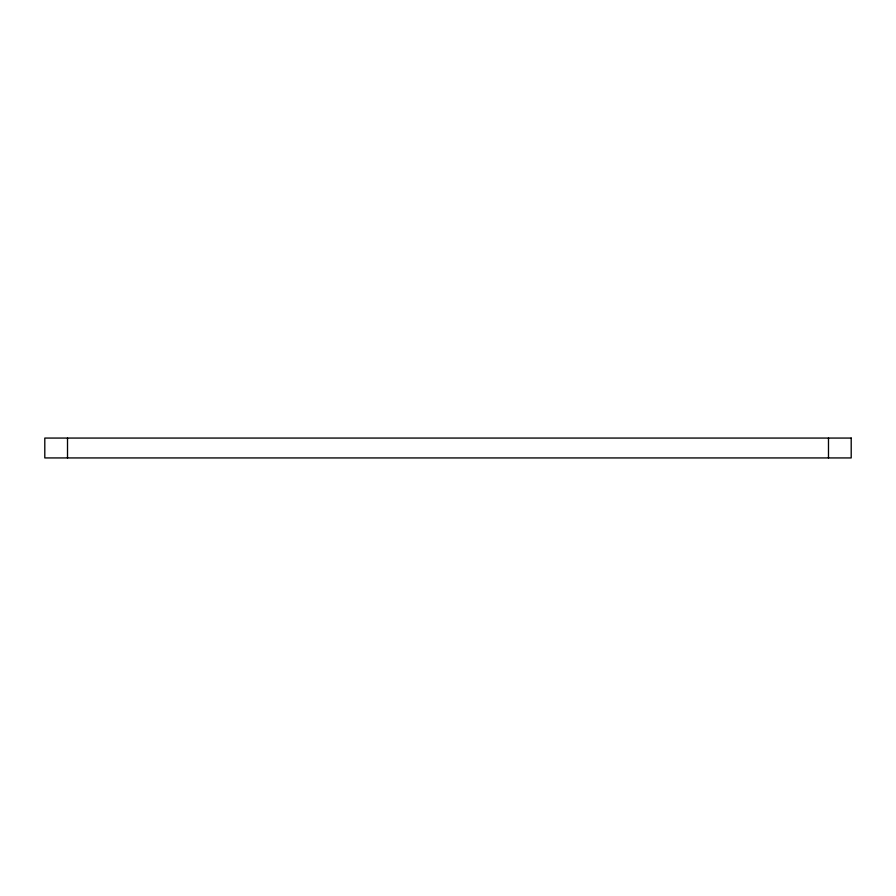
<?xml version="1.0" encoding="UTF-8"?>
<svg xmlns="http://www.w3.org/2000/svg" width="896" height="896" viewBox="0 0 896 896"><rect width="100%" height="100%" fill="white"/><g stroke="black" fill="none" stroke-linecap="round" stroke-linejoin="round"><path stroke-width="1.34" d="M828.486 438.066L828.486 457.934M67.514 438.066L67.514 457.934M851.2 438.066L44.8 438.066L44.8 457.934L851.2 457.934L851.2 438.066"/></g></svg>
